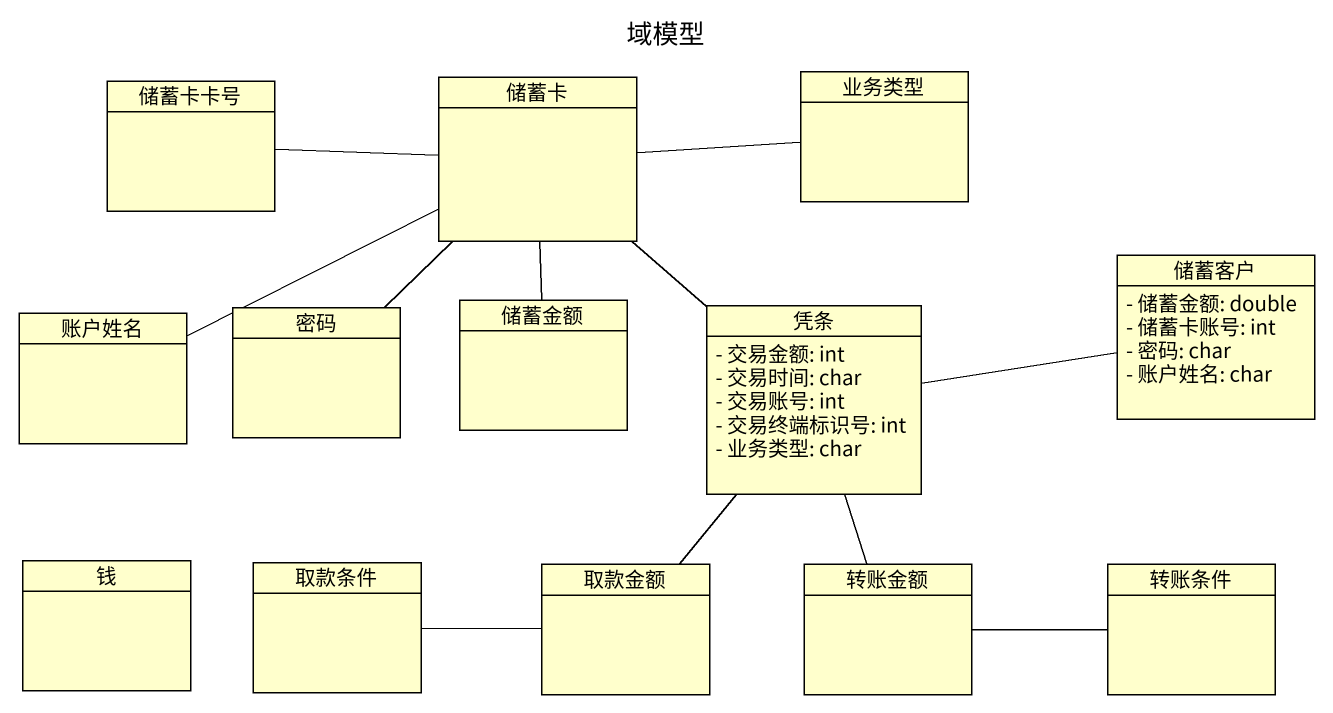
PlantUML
@startuml
title 域模型
hide circle
hide empty members
skinparam classAttributeIconSize 0
class 储蓄卡卡号
class 储蓄卡
class 业务类型
class 账户姓名
class 密码
class 储蓄金额
class 凭条 {
  - 交易金额: int
  - 交易时间: char
  - 交易账号: int
  - 交易终端标识号: int
  - 业务类型: char
}
class 储蓄客户 {
  - 储蓄金额: double
  - 储蓄卡账号: int
  - 密码: char
  - 账户姓名: char
}
class 钱
class 取款条件
class 取款金额
class 转账金额
class 转账条件
储蓄卡卡号 -right- 储蓄卡
储蓄卡 -right- 业务类型
储蓄卡 -- 密码
储蓄卡 -- 储蓄金额
储蓄卡 -- 凭条
账户姓名 -right- 储蓄卡
凭条 -right- 储蓄客户
凭条 -- 取款金额
凭条 -- 转账金额
取款条件 -right- 取款金额
转账金额 -right- 转账条件
@enduml
